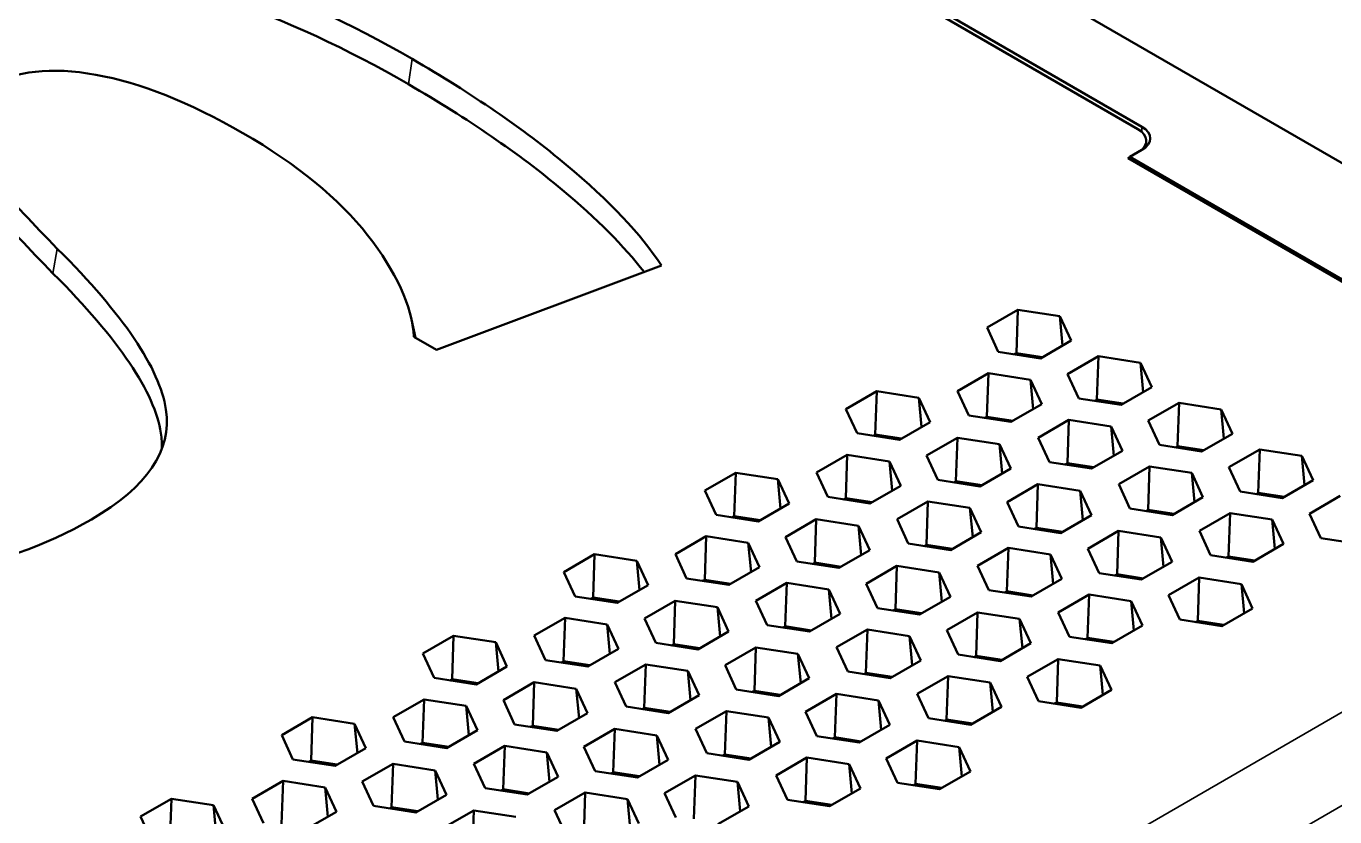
# Model space of a CAD drawing. Header units: millimetres. Extents: x 16 to 1137, y -51 to 344.
# Drawn here: x 336.92 to 382.84, y 263.16 to 290.88 of the extents above; entities that cross this region are included whole.
import ezdxf

# ---------------------------------------------------------------- set-up
doc = ezdxf.new("R2010")
doc.units = ezdxf.units.MM
doc.header["$LTSCALE"] = 1.2
doc.layers.add('외형선(ISO)', color=7, linetype='Continuous', lineweight=50)
doc.layers.add('좁은 외형선(ISO)', color=7, linetype='Continuous', lineweight=35)

msp = doc.modelspace()

# ---------------------------------------------------------------- linework, layer by layer
at = {"layer": '외형선(ISO)', "color": 7}
for p, q in [((405.346, 273.234), (314.129, 325.898)), ((338.595, 308.997), (376.072, 287.359)), ((338.598, 308.832), (375.933, 287.276)), ((376.072, 286.543), (375.648, 286.298)), ((376.226, 286.868), (376.226, 286.658)), ((375.648, 286.295), (375.58, 286.256)), ((396.156, 274.376), (375.58, 286.256)), ((375.648, 286.298), (401.811, 271.193)), ((375.648, 286.298), (375.648, 286.216)), ((359.212, 282.497), (351.315, 279.537)), ((350.442, 280.594), (350.58, 279.962)), ((370.637, 280.32), (371.719, 280.944)), ((371.719, 280.944), (371.666, 279.424)), ((371.719, 280.944), (373.197, 280.716)), ((373.197, 280.716), (373.593, 279.862)), ((373.197, 280.716), (373.291, 279.688)), ((371.033, 279.466), (370.637, 280.32)), ((351.315, 279.537), (350.53, 279.991)), ((373.593, 279.862), (372.511, 279.238)), ((372.511, 279.238), (371.033, 279.466)), ((371.666, 279.424), (371.591, 279.38)), ((372.587, 279.282), (371.666, 279.424)), ((373.465, 278.687), (374.547, 279.311)), ((374.547, 279.311), (374.495, 277.791)), ((374.547, 279.311), (376.025, 279.083)), ((376.025, 279.083), (376.421, 278.229)), ((376.025, 279.083), (376.12, 278.055)), ((369.602, 278.089), (370.684, 278.714)), ((370.684, 278.714), (370.631, 277.193)), ((370.684, 278.714), (372.161, 278.485)), ((372.161, 278.485), (372.557, 277.632)), ((372.161, 278.485), (372.256, 277.458)), ((373.861, 277.833), (373.465, 278.687)), ((365.687, 277.462), (366.769, 278.087)), ((366.769, 278.087), (366.717, 276.566)), ((366.769, 278.087), (368.247, 277.858)), ((368.247, 277.858), (368.643, 277.005)), ((368.247, 277.858), (368.342, 276.831)), ((369.998, 277.236), (369.602, 278.089)), ((375.339, 277.605), (373.861, 277.833)), ((376.421, 278.229), (375.339, 277.605)), ((366.083, 276.609), (365.687, 277.462)), ((372.557, 277.632), (371.475, 277.007)), ((374.495, 277.791), (374.419, 277.747)), ((375.415, 277.649), (374.495, 277.791)), ((376.294, 277.054), (377.376, 277.678)), ((377.376, 277.678), (377.323, 276.158)), ((377.376, 277.678), (378.854, 277.45)), ((378.854, 277.45), (379.25, 276.596)), ((378.854, 277.45), (378.948, 276.422)), ((368.643, 277.005), (367.561, 276.38)), ((371.475, 277.007), (369.998, 277.236)), ((370.631, 277.193), (370.555, 277.149)), ((371.551, 277.051), (370.631, 277.193)), ((372.43, 276.456), (373.512, 277.081)), ((373.512, 277.081), (373.46, 275.56)), ((373.512, 277.081), (374.99, 276.852)), ((376.69, 276.2), (376.294, 277.054)), ((367.561, 276.38), (366.083, 276.609)), ((366.717, 276.566), (366.641, 276.522)), ((367.637, 276.424), (366.717, 276.566)), ((368.516, 275.829), (369.597, 276.454)), ((369.597, 276.454), (369.545, 274.933)), ((369.597, 276.454), (371.075, 276.225)), ((372.826, 275.603), (372.43, 276.456)), ((374.99, 276.852), (375.386, 275.999)), ((374.99, 276.852), (375.084, 275.825)), ((379.25, 276.596), (378.168, 275.972)), ((371.075, 276.225), (371.471, 275.372)), ((371.075, 276.225), (371.17, 275.198)), ((375.386, 275.999), (374.304, 275.374)), ((378.168, 275.972), (376.69, 276.2)), ((377.323, 276.158), (377.247, 276.114)), ((378.244, 276.016), (377.323, 276.158)), ((379.122, 275.421), (380.204, 276.045)), ((380.204, 276.045), (380.152, 274.525)), ((380.204, 276.045), (381.682, 275.817)), ((364.652, 275.231), (365.734, 275.856)), ((365.734, 275.856), (365.681, 274.336)), ((365.734, 275.856), (367.212, 275.627)), ((367.212, 275.627), (367.608, 274.774)), ((367.212, 275.627), (367.306, 274.6)), ((368.912, 274.976), (368.516, 275.829)), ((374.304, 275.374), (372.826, 275.603)), ((373.46, 275.56), (373.384, 275.516)), ((374.38, 275.418), (373.46, 275.56)), ((381.682, 275.817), (382.078, 274.963)), ((381.682, 275.817), (381.777, 274.789)), ((360.737, 274.604), (361.819, 275.229)), ((361.819, 275.229), (361.767, 273.708)), ((361.819, 275.229), (363.297, 275)), ((365.048, 274.378), (364.652, 275.231)), ((371.471, 275.372), (370.389, 274.747)), ((375.258, 274.823), (376.34, 275.448)), ((376.34, 275.448), (376.288, 273.927)), ((376.34, 275.448), (377.818, 275.219)), ((377.818, 275.219), (378.214, 274.366)), ((377.818, 275.219), (377.913, 274.192)), ((379.518, 274.567), (379.122, 275.421)), ((361.133, 273.751), (360.737, 274.604)), ((363.297, 275), (363.693, 274.147)), ((363.297, 275), (363.392, 273.973)), ((367.608, 274.774), (366.526, 274.149)), ((370.389, 274.747), (368.912, 274.976)), ((369.545, 274.933), (369.469, 274.889)), ((370.465, 274.791), (369.545, 274.933)), ((371.344, 274.196), (372.426, 274.821)), ((372.426, 274.821), (372.374, 273.3)), ((372.426, 274.821), (373.904, 274.592)), ((373.904, 274.592), (374.3, 273.739)), ((373.904, 274.592), (373.998, 273.565)), ((375.654, 273.97), (375.258, 274.823)), ((382.078, 274.963), (380.996, 274.339)), ((363.693, 274.147), (362.611, 273.522)), ((366.526, 274.149), (365.048, 274.378)), ((365.681, 274.336), (365.606, 274.292)), ((366.602, 274.193), (365.681, 274.336)), ((367.48, 273.598), (368.562, 274.223)), ((368.562, 274.223), (368.51, 272.703)), ((368.562, 274.223), (370.04, 273.994)), ((371.74, 273.343), (371.344, 274.196)), ((378.214, 274.366), (377.132, 273.741)), ((380.996, 274.339), (379.518, 274.567)), ((380.152, 274.525), (380.076, 274.481)), ((381.072, 274.383), (380.152, 274.525)), ((381.951, 273.788), (383.032, 274.412)), ((362.611, 273.522), (361.133, 273.751)), ((361.767, 273.708), (361.691, 273.665)), ((362.687, 273.566), (361.767, 273.708)), ((370.04, 273.994), (370.436, 273.141)), ((370.04, 273.994), (370.135, 272.967)), ((374.3, 273.739), (373.218, 273.114)), ((377.132, 273.741), (375.654, 273.97)), ((376.288, 273.927), (376.212, 273.883)), ((377.208, 273.785), (376.288, 273.927)), ((378.087, 273.19), (379.169, 273.815)), ((379.169, 273.815), (379.116, 272.294)), ((379.169, 273.815), (380.647, 273.586)), ((382.347, 272.934), (381.951, 273.788)), ((363.566, 272.971), (364.648, 273.596)), ((364.648, 273.596), (364.595, 272.075)), ((364.648, 273.596), (366.126, 273.367)), ((366.126, 273.367), (366.522, 272.514)), ((366.126, 273.367), (366.22, 272.34)), ((367.876, 272.745), (367.48, 273.598)), ((373.218, 273.114), (371.74, 273.343)), ((372.374, 273.3), (372.298, 273.256)), ((373.294, 273.158), (372.374, 273.3)), ((380.647, 273.586), (381.043, 272.733)), ((380.647, 273.586), (380.741, 272.559)), ((359.702, 272.373), (360.784, 272.998)), ((360.784, 272.998), (360.732, 271.478)), ((360.784, 272.998), (362.262, 272.769)), ((362.262, 272.769), (362.658, 271.916)), ((362.262, 272.769), (362.357, 271.742)), ((363.962, 272.118), (363.566, 272.971)), ((370.436, 273.141), (369.354, 272.516)), ((374.172, 272.563), (375.254, 273.188)), ((375.254, 273.188), (375.202, 271.667)), ((375.254, 273.188), (376.732, 272.959)), ((376.732, 272.959), (377.128, 272.106)), ((376.732, 272.959), (376.827, 271.932)), ((378.483, 272.337), (378.087, 273.19)), ((383.824, 272.706), (382.347, 272.934)), ((355.788, 271.746), (356.87, 272.371)), ((356.87, 272.371), (356.817, 270.851)), ((356.87, 272.371), (358.347, 272.142)), ((360.098, 271.52), (359.702, 272.373)), ((366.522, 272.514), (365.44, 271.889)), ((369.354, 272.516), (367.876, 272.745)), ((368.51, 272.703), (368.434, 272.659)), ((369.43, 272.56), (368.51, 272.703)), ((370.309, 271.965), (371.391, 272.59)), ((371.391, 272.59), (371.338, 271.07)), ((371.391, 272.59), (372.868, 272.361)), ((372.868, 272.361), (373.264, 271.508)), ((372.868, 272.361), (372.963, 271.334)), ((374.568, 271.71), (374.172, 272.563)), ((379.961, 272.108), (378.483, 272.337)), ((381.043, 272.733), (379.961, 272.108)), ((358.347, 272.142), (358.743, 271.289)), ((358.347, 272.142), (358.442, 271.115)), ((362.658, 271.916), (361.576, 271.292)), ((365.44, 271.889), (363.962, 272.118)), ((364.595, 272.075), (364.52, 272.032)), ((365.516, 271.933), (364.595, 272.075)), ((366.394, 271.338), (367.476, 271.963)), ((367.476, 271.963), (367.424, 270.442)), ((367.476, 271.963), (368.954, 271.734)), ((370.705, 271.112), (370.309, 271.965)), ((377.128, 272.106), (376.046, 271.481)), ((379.116, 272.294), (379.041, 272.25)), ((380.037, 272.152), (379.116, 272.294)), ((356.184, 270.893), (355.788, 271.746)), ((361.576, 271.292), (360.098, 271.52)), ((360.732, 271.478), (360.656, 271.434)), ((361.652, 271.335), (360.732, 271.478)), ((368.954, 271.734), (369.35, 270.881)), ((368.954, 271.734), (369.049, 270.707)), ((373.264, 271.508), (372.183, 270.883)), ((376.046, 271.481), (374.568, 271.71)), ((375.202, 271.667), (375.126, 271.623)), ((376.122, 271.525), (375.202, 271.667)), ((377.001, 270.93), (378.083, 271.555)), ((378.083, 271.555), (378.03, 270.034)), ((378.083, 271.555), (379.561, 271.326)), ((358.743, 271.289), (357.662, 270.665)), ((362.531, 270.74), (363.612, 271.365)), ((363.612, 271.365), (363.56, 269.845)), ((363.612, 271.365), (365.09, 271.136)), ((365.09, 271.136), (365.486, 270.283)), ((365.09, 271.136), (365.185, 270.109)), ((366.79, 270.485), (366.394, 271.338)), ((372.183, 270.883), (370.705, 271.112)), ((371.338, 271.07), (371.262, 271.026)), ((372.259, 270.927), (371.338, 271.07)), ((373.137, 270.332), (374.219, 270.957)), ((374.219, 270.957), (374.167, 269.437)), ((374.219, 270.957), (375.697, 270.728)), ((377.397, 270.077), (377.001, 270.93)), ((379.561, 271.326), (379.957, 270.473)), ((379.561, 271.326), (379.655, 270.299)), ((357.662, 270.665), (356.184, 270.893)), ((356.817, 270.851), (356.741, 270.807)), ((357.737, 270.708), (356.817, 270.851)), ((358.616, 270.113), (359.698, 270.738)), ((359.698, 270.738), (359.646, 269.218)), ((359.698, 270.738), (361.176, 270.509)), ((361.176, 270.509), (361.572, 269.656)), ((361.176, 270.509), (361.27, 269.482)), ((362.927, 269.887), (362.531, 270.74)), ((368.268, 270.256), (366.79, 270.485)), ((369.35, 270.881), (368.268, 270.256)), ((375.697, 270.728), (376.093, 269.875)), ((375.697, 270.728), (375.792, 269.701)), ((379.957, 270.473), (378.875, 269.848)), ((354.752, 269.516), (355.834, 270.14)), ((355.834, 270.14), (355.782, 268.62)), ((355.834, 270.14), (357.312, 269.912)), ((359.012, 269.26), (358.616, 270.113)), ((365.486, 270.283), (364.404, 269.659)), ((367.424, 270.442), (367.348, 270.399)), ((368.344, 270.3), (367.424, 270.442)), ((369.223, 269.705), (370.305, 270.33)), ((370.305, 270.33), (370.252, 268.81)), ((370.305, 270.33), (371.782, 270.101)), ((371.782, 270.101), (372.178, 269.248)), ((371.782, 270.101), (371.877, 269.074)), ((373.533, 269.479), (373.137, 270.332)), ((378.875, 269.848), (377.397, 270.077)), ((378.03, 270.034), (377.955, 269.99)), ((378.951, 269.892), (378.03, 270.034)), ((357.312, 269.912), (357.708, 269.058)), ((357.312, 269.912), (357.407, 268.884)), ((361.572, 269.656), (360.49, 269.032)), ((364.404, 269.659), (362.927, 269.887)), ((363.56, 269.845), (363.484, 269.801)), ((364.48, 269.702), (363.56, 269.845)), ((365.359, 269.107), (366.441, 269.732)), ((366.441, 269.732), (366.389, 268.212)), ((366.441, 269.732), (367.919, 269.503)), ((369.619, 268.852), (369.223, 269.705)), ((376.093, 269.875), (375.011, 269.25)), ((350.838, 268.889), (351.92, 269.513)), ((351.92, 269.513), (351.868, 267.993)), ((351.92, 269.513), (353.398, 269.285)), ((353.398, 269.285), (353.794, 268.431)), ((353.398, 269.285), (353.492, 268.257)), ((355.148, 268.662), (354.752, 269.516)), ((360.49, 269.032), (359.012, 269.26)), ((359.646, 269.218), (359.57, 269.174)), ((360.566, 269.075), (359.646, 269.218)), ((361.445, 268.48), (362.526, 269.105)), ((362.526, 269.105), (362.474, 267.585)), ((362.526, 269.105), (364.004, 268.876)), ((365.755, 268.254), (365.359, 269.107)), ((367.919, 269.503), (368.315, 268.65)), ((367.919, 269.503), (368.013, 268.476)), ((372.178, 269.248), (371.097, 268.623)), ((375.011, 269.25), (373.533, 269.479)), ((374.167, 269.437), (374.091, 269.393)), ((375.087, 269.294), (374.167, 269.437)), ((351.234, 268.035), (350.838, 268.889)), ((356.626, 268.434), (355.148, 268.662)), ((357.708, 269.058), (356.626, 268.434)), ((364.004, 268.876), (364.4, 268.023)), ((364.004, 268.876), (364.099, 267.849)), ((368.315, 268.65), (367.233, 268.026)), ((371.097, 268.623), (369.619, 268.852)), ((370.252, 268.81), (370.176, 268.766)), ((371.172, 268.667), (370.252, 268.81)), ((372.051, 268.072), (373.133, 268.697)), ((373.133, 268.697), (373.081, 267.177)), ((373.133, 268.697), (374.611, 268.468)), ((353.794, 268.431), (352.712, 267.807)), ((355.782, 268.62), (355.706, 268.576)), ((356.702, 268.478), (355.782, 268.62)), ((357.581, 267.883), (358.663, 268.507)), ((358.663, 268.507), (358.61, 266.987)), ((358.663, 268.507), (360.141, 268.279)), ((360.141, 268.279), (360.537, 267.425)), ((360.141, 268.279), (360.235, 267.252)), ((361.841, 267.627), (361.445, 268.48)), ((367.233, 268.026), (365.755, 268.254)), ((366.389, 268.212), (366.313, 268.168)), ((367.309, 268.069), (366.389, 268.212)), ((374.611, 268.468), (375.007, 267.615)), ((374.611, 268.468), (374.706, 267.441)), ((352.712, 267.807), (351.234, 268.035)), ((351.868, 267.993), (351.792, 267.949)), ((352.788, 267.851), (351.868, 267.993)), ((353.666, 267.256), (354.748, 267.88)), ((354.748, 267.88), (354.696, 266.36)), ((354.748, 267.88), (356.226, 267.652)), ((357.977, 267.029), (357.581, 267.883)), ((364.4, 268.023), (363.318, 267.399)), ((368.187, 267.474), (369.269, 268.099)), ((369.269, 268.099), (369.217, 266.579)), ((369.269, 268.099), (370.747, 267.87)), ((370.747, 267.87), (371.143, 267.017)), ((370.747, 267.87), (370.842, 266.843)), ((372.447, 267.219), (372.051, 268.072)), ((349.803, 266.658), (350.885, 267.283)), ((350.885, 267.283), (350.832, 265.762)), ((350.885, 267.283), (352.362, 267.054)), ((354.062, 266.402), (353.666, 267.256)), ((356.226, 267.652), (356.622, 266.798)), ((356.226, 267.652), (356.321, 266.624)), ((360.537, 267.425), (359.455, 266.801)), ((363.318, 267.399), (361.841, 267.627)), ((362.474, 267.585), (362.398, 267.541)), ((363.394, 267.442), (362.474, 267.585)), ((364.273, 266.847), (365.355, 267.472)), ((365.355, 267.472), (365.303, 265.952)), ((365.355, 267.472), (366.833, 267.243)), ((368.583, 266.621), (368.187, 267.474)), ((375.007, 267.615), (373.925, 266.99)), ((352.362, 267.054), (352.758, 266.201)), ((352.362, 267.054), (352.457, 266.027)), ((356.622, 266.798), (355.54, 266.174)), ((359.455, 266.801), (357.977, 267.029)), ((358.61, 266.987), (358.534, 266.943)), ((359.531, 266.845), (358.61, 266.987)), ((360.409, 266.25), (361.491, 266.874)), ((361.491, 266.874), (361.439, 265.354)), ((361.491, 266.874), (362.969, 266.646)), ((364.669, 265.994), (364.273, 266.847)), ((366.833, 267.243), (367.229, 266.39)), ((366.833, 267.243), (366.927, 266.216)), ((371.143, 267.017), (370.061, 266.393)), ((373.925, 266.99), (372.447, 267.219)), ((373.081, 267.177), (373.005, 267.133)), ((374.001, 267.034), (373.081, 267.177)), ((345.888, 266.031), (346.97, 266.656)), ((346.97, 266.656), (346.918, 265.135)), ((346.97, 266.656), (348.448, 266.427)), ((348.448, 266.427), (348.844, 265.574)), ((348.448, 266.427), (348.543, 265.4)), ((350.199, 265.805), (349.803, 266.658)), ((355.54, 266.174), (354.062, 266.402)), ((354.696, 266.36), (354.62, 266.316)), ((355.616, 266.218), (354.696, 266.36)), ((362.969, 266.646), (363.365, 265.792)), ((362.969, 266.646), (363.064, 265.619)), ((367.229, 266.39), (366.147, 265.766)), ((370.061, 266.393), (368.583, 266.621)), ((369.217, 266.579), (369.141, 266.535)), ((370.137, 266.436), (369.217, 266.579)), ((346.284, 265.178), (345.888, 266.031)), ((352.758, 266.201), (351.677, 265.576)), ((356.495, 265.623), (357.577, 266.247)), ((357.577, 266.247), (357.524, 264.727)), ((357.577, 266.247), (359.055, 266.019)), ((359.055, 266.019), (359.451, 265.165)), ((359.055, 266.019), (359.149, 264.991)), ((360.805, 265.396), (360.409, 266.25)), ((366.147, 265.766), (364.669, 265.994)), ((365.303, 265.952), (365.227, 265.908)), ((366.223, 265.809), (365.303, 265.952)), ((348.844, 265.574), (347.762, 264.949)), ((351.677, 265.576), (350.199, 265.805)), ((350.832, 265.762), (350.756, 265.718)), ((351.752, 265.62), (350.832, 265.762)), ((352.631, 265.025), (353.713, 265.65)), ((353.713, 265.65), (353.661, 264.129)), ((353.713, 265.65), (355.191, 265.421)), ((355.191, 265.421), (355.587, 264.568)), ((355.191, 265.421), (355.285, 264.394)), ((356.891, 264.769), (356.495, 265.623)), ((363.365, 265.792), (362.283, 265.168)), ((367.101, 265.214), (368.183, 265.839)), ((368.183, 265.839), (368.131, 264.319)), ((368.183, 265.839), (369.661, 265.61)), ((369.661, 265.61), (370.057, 264.757)), ((369.661, 265.61), (369.756, 264.583)), ((347.762, 264.949), (346.284, 265.178)), ((346.918, 265.135), (346.842, 265.091)), ((347.838, 264.993), (346.918, 265.135)), ((348.717, 264.398), (349.798, 265.023)), ((349.798, 265.023), (349.746, 263.502)), ((349.798, 265.023), (351.276, 264.794)), ((353.027, 264.172), (352.631, 265.025)), ((359.451, 265.165), (358.369, 264.541)), ((362.283, 265.168), (360.805, 265.396)), ((361.439, 265.354), (361.363, 265.31)), ((362.359, 265.212), (361.439, 265.354)), ((363.238, 264.617), (364.32, 265.241)), ((364.32, 265.241), (364.267, 263.721)), ((364.32, 265.241), (365.797, 265.013)), ((365.797, 265.013), (366.193, 264.159)), ((365.797, 265.013), (365.892, 263.986)), ((367.497, 264.361), (367.101, 265.214)), ((351.276, 264.794), (351.672, 263.941)), ((351.276, 264.794), (351.371, 263.767)), ((355.587, 264.568), (354.505, 263.943)), ((358.369, 264.541), (356.891, 264.769)), ((357.524, 264.727), (357.448, 264.683)), ((358.445, 264.585), (357.524, 264.727)), ((359.323, 263.99), (360.405, 264.614)), ((360.405, 264.614), (360.353, 263.094)), ((360.405, 264.614), (361.883, 264.386)), ((363.634, 263.764), (363.238, 264.617)), ((370.057, 264.757), (368.975, 264.133)), ((344.853, 263.8), (345.935, 264.425)), ((345.935, 264.425), (345.882, 262.905)), ((345.935, 264.425), (347.413, 264.196)), ((347.413, 264.196), (347.809, 263.343)), ((347.413, 264.196), (347.507, 263.169)), ((349.113, 263.545), (348.717, 264.398)), ((354.505, 263.943), (353.027, 264.172)), ((353.661, 264.129), (353.585, 264.085)), ((354.581, 263.987), (353.661, 264.129)), ((361.883, 264.386), (362.279, 263.532)), ((361.883, 264.386), (361.978, 263.358)), ((366.193, 264.159), (365.112, 263.535)), ((368.975, 264.133), (367.497, 264.361)), ((368.131, 264.319), (368.055, 264.275)), ((369.051, 264.176), (368.131, 264.319)), ((340.938, 263.173), (342.02, 263.798)), ((342.02, 263.798), (341.968, 262.278)), ((342.02, 263.798), (343.498, 263.569)), ((345.249, 262.947), (344.853, 263.8)), ((351.672, 263.941), (350.59, 263.316)), ((355.459, 263.392), (356.541, 264.017)), ((356.541, 264.017), (356.489, 262.496)), ((356.541, 264.017), (358.019, 263.788)), ((358.019, 263.788), (358.415, 262.935)), ((358.019, 263.788), (358.114, 262.761)), ((359.719, 263.136), (359.323, 263.99)), ((365.112, 263.535), (363.634, 263.764)), ((364.267, 263.721), (364.191, 263.677)), ((365.187, 263.579), (364.267, 263.721)), ((341.334, 262.32), (340.938, 263.173)), ((343.498, 263.569), (343.894, 262.716)), ((343.498, 263.569), (343.593, 262.542)), ((347.809, 263.343), (346.727, 262.718)), ((350.59, 263.316), (349.113, 263.545)), ((349.746, 263.502), (349.67, 263.458)), ((350.666, 263.36), (349.746, 263.502)), ((351.545, 262.765), (352.627, 263.39)), ((352.627, 263.39), (352.575, 261.869)), ((352.627, 263.39), (354.105, 263.161)), ((355.855, 262.539), (355.459, 263.392)), ((362.279, 263.532), (361.197, 262.908))]:
    msp.add_line(p, q, dxfattribs=at)
for centre, start_param in [((375.226, 286.868), 5.586088), ((375.365, 286.951), 5.497787)]:
    msp.add_ellipse(centre, major_axis=(1, 0), ratio=0.57735, start_param=start_param, end_param=7.068583, dxfattribs=at)
for points, knots in [([(327.118, 292.441), (329.95, 294.077), (333.463, 294.661), (341.852, 293.728), (346.12, 292.241), (350.461, 289.735)], [0, 0, 0, 0, 0.5, 0.5, 1, 1, 1, 1]), ([(327.242, 291.553), (330.034, 293.165), (333.476, 293.739), (341.773, 292.816), (346.01, 291.345), (350.336, 288.847)], [0, 0, 0, 0, 0.5, 0.5, 1, 1, 1, 1]), ([(344.527, 287.136), (342.649, 288.22), (340.929, 288.902), (337.804, 289.462), (336.538, 289.322), (335.568, 288.762)], [0, 0, 0, 0, 0.5, 0.5, 1, 1, 1, 1]), ([(350.461, 289.735), (352.554, 288.527), (354.359, 287.289), (357.391, 284.756), (358.503, 283.581), (359.212, 282.497)], [0, 0, 0, 0, 0.5, 0.5, 1, 1, 1, 1]), ([(350.336, 288.847), (352.423, 287.642), (354.22, 286.409), (356.952, 284.127), (357.91, 283.167), (358.602, 282.268)], [0, 0, 0, 0, 0.5059963, 0.5059963, 0.9156168, 0.9156168, 0.9156168, 0.9156168]), ([(350.53, 279.991), (350.453, 281.084), (349.91, 282.272), (347.894, 284.841), (346.435, 286.034), (344.527, 287.136)], [0, 0, 0, 0, 0.5, 0.5, 1, 1, 1, 1]), ([(334.783, 286.976), (334.922, 286.594), (335.283, 286.065), (336.453, 284.714), (337.169, 283.945), (338.016, 283.083)], [0, 0, 0, 0, 0.5, 0.5, 1, 1, 1, 1]), ([(334.611, 286.137), (334.756, 285.74), (335.124, 285.205), (336.298, 283.849), (337.014, 283.081), (337.862, 282.216), (337.863, 282.216), (337.863, 282.216)], [0, 0, 0, 0, 0.499557, 0.499557, 0.999926, 0.999926, 1, 1, 1, 1]), ([(338.016, 283.083), (340.34, 280.764), (341.61, 278.884), (342.041, 276.005), (341.171, 274.721), (339.216, 273.592)], [0, 0, 0, 0, 0.5, 0.5, 1, 1, 1, 1]), ([(337.863, 282.216), (337.863, 282.216), (337.863, 282.216), (340.18, 279.904), (341.438, 278.031), (341.678, 276.427), (341.688, 276.238), (341.677, 276.052)], [0, 0, 0, 0, 0.0000276, 0.0000276, 0.5000138, 0.5000138, 0.5680342, 0.5680342, 0.5680342, 0.5680342]), ([(339.216, 273.592), (337.585, 272.65), (335.784, 272.032), (331.843, 271.446), (329.827, 271.45), (327.764, 271.752)], [0, 0, 0, 0, 0.5, 0.5, 1, 1, 1, 1])]:
    msp.add_open_spline(points, degree=3, knots=knots, dxfattribs=at)
at = {"layer": '좁은 외형선(ISO)', "color": 7}
for p, q in [((350.461, 289.735), (350.336, 288.847)), ((376.072, 287.359), (376.072, 287.176)), ((338.016, 283.083), (337.863, 282.216)), ((396.156, 274.376), (338.527, 241.103)), ((339.941, 238.654), (397.571, 271.926))]:
    msp.add_line(p, q, dxfattribs=at)

doc.saveas('drawing.dxf')
